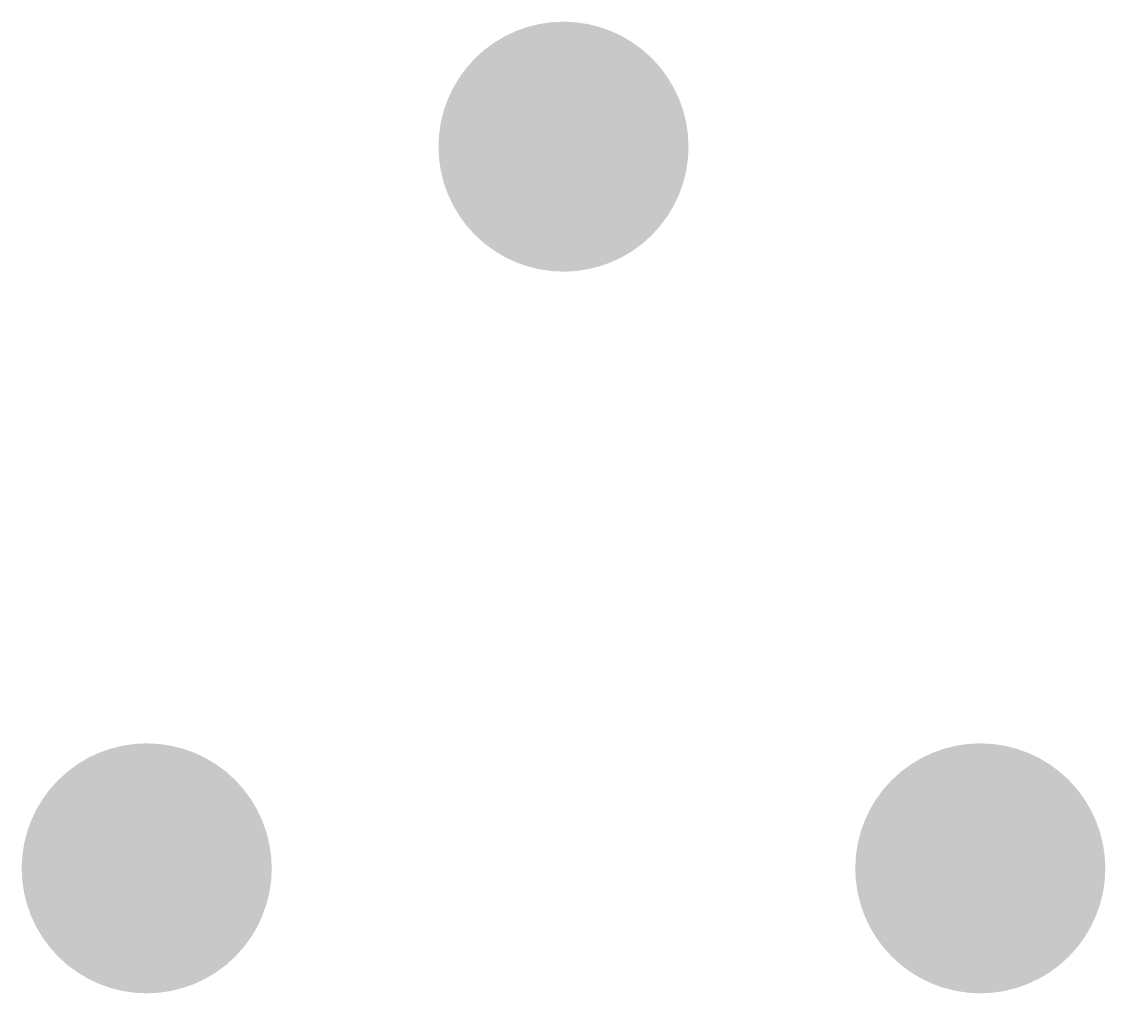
# Model space of a CAD drawing. Extents: x -1.3 to 1.3, y -0.3 to 2.03.
import ezdxf

# ---------------------------------------------------------------- set-up
doc = ezdxf.new("R2010")
doc.units = 0
doc.layers.get('0').update_dxf_attribs({"linetype": 'CONTINUOUS'})

msp = doc.modelspace()

# ---------------------------------------------------------------- linework, layer by layer
at = {"color": 0, "const_width": 0.3}
for points in [[(-0.15, 1.732, 1), (0.15, 1.732, 1)], [(-1.15, 0, 1), (-0.85, 0, 1)], [(0.85, 0, 1), (1.15, 0, 1)]]:
    msp.add_lwpolyline(points, format="xyb", close=True, dxfattribs=at)

doc.saveas('drawing.dxf')
